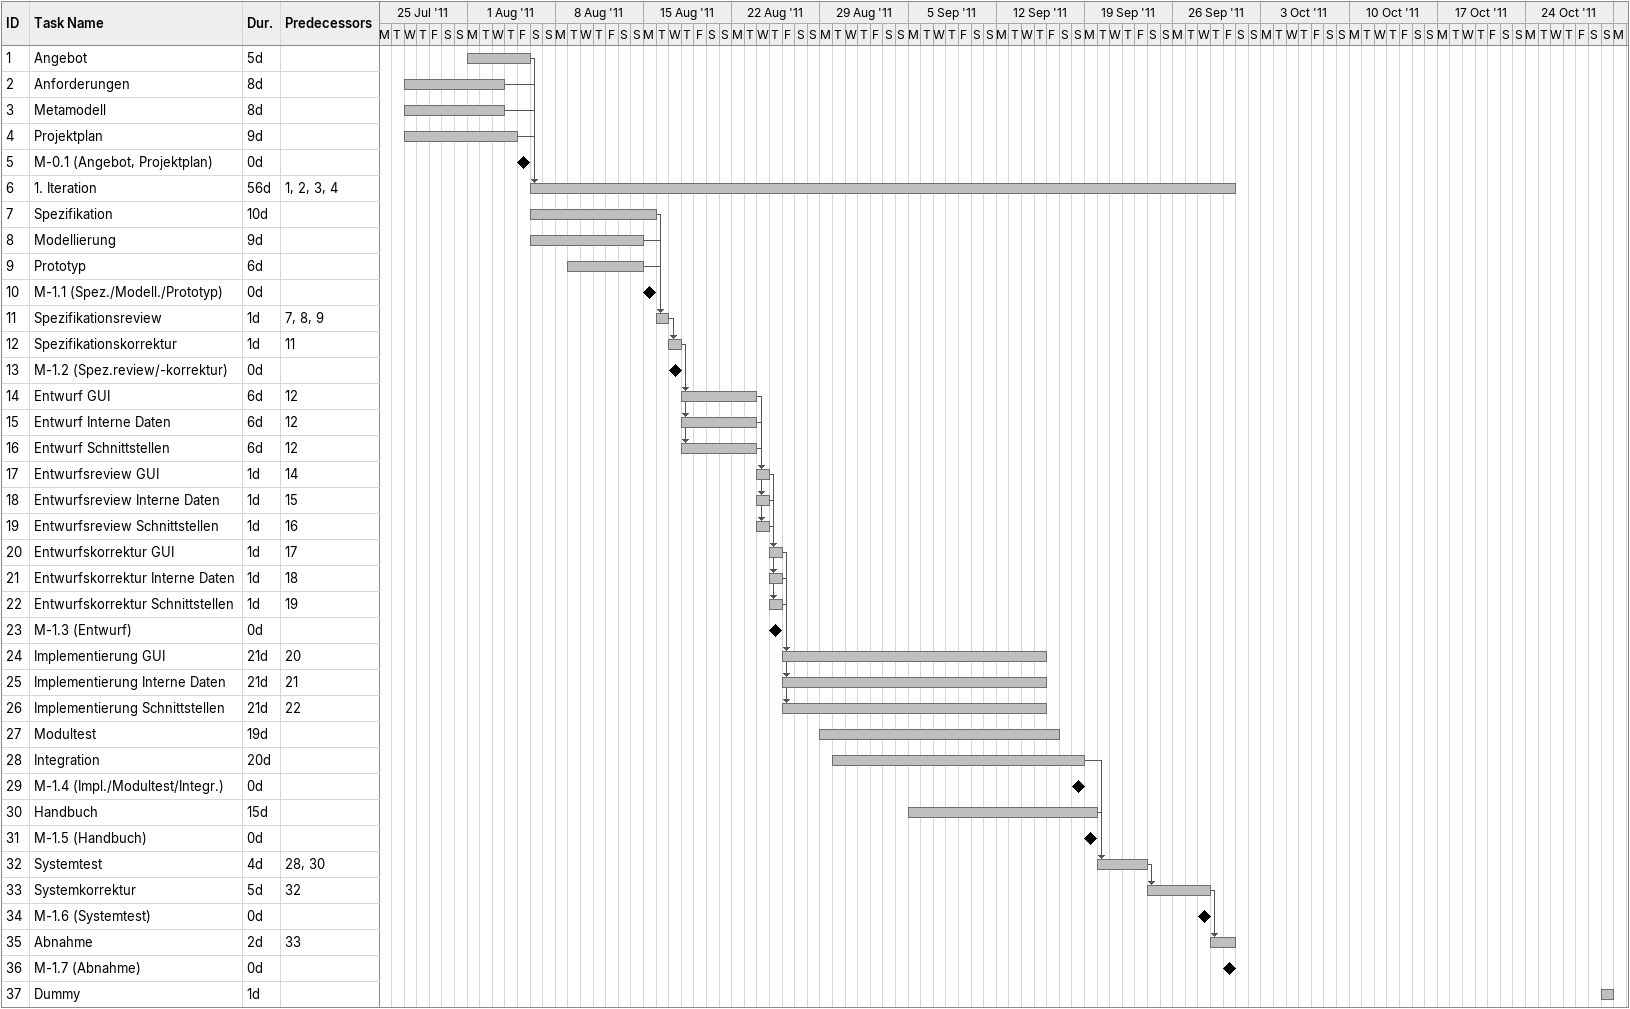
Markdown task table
| ID | Task | Duration | Start | Finish | Predecessors |
|---|---|---|---|---|---|
| 1 | Angebot | 5d | 2011-08-01 | 2011-08-05 |  |
| 2 | Anforderungen | 8d | 2011-07-27 | 2011-08-03 |  |
| 3 | Metamodell | 8d | 2011-07-27 | 2011-08-03 |  |
| 4 | Projektplan | 9d | 2011-07-27 | 2011-08-04 |  |
| 5 | M-0.1 (Angebot, Projektplan) | 0d | 2011-08-05 | 2011-08-05 |  |
| 6 | 1. Iteration | 56d | 2011-08-06 | 2011-09-30 | 1, 2, 3, 4 |
| 7 | Spezifikation | 10d | 2011-08-06 | 2011-08-15 |  |
| 8 | Modellierung | 9d | 2011-08-06 | 2011-08-14 |  |
| 9 | Prototyp | 6d | 2011-08-09 | 2011-08-14 |  |
| 10 | M-1.1 (Spez./Modell./Prototyp) | 0d | 2011-08-15 | 2011-08-15 |  |
| 11 | Spezifikationsreview | 1d | 2011-08-16 | 2011-08-16 | 7, 8, 9 |
| 12 | Spezifikationskorrektur | 1d | 2011-08-17 | 2011-08-17 | 11 |
| 13 | M-1.2 (Spez.review/-korrektur) | 0d | 2011-08-17 | 2011-08-17 |  |
| 14 | Entwurf GUI | 6d | 2011-08-18 | 2011-08-23 | 12 |
| 15 | Entwurf Interne Daten | 6d | 2011-08-18 | 2011-08-23 | 12 |
| 16 | Entwurf Schnittstellen | 6d | 2011-08-18 | 2011-08-23 | 12 |
| 17 | Entwurfsreview GUI | 1d | 2011-08-24 | 2011-08-24 | 14 |
| 18 | Entwurfsreview Interne Daten | 1d | 2011-08-24 | 2011-08-24 | 15 |
| 19 | Entwurfsreview Schnittstellen | 1d | 2011-08-24 | 2011-08-24 | 16 |
| 20 | Entwurfskorrektur GUI | 1d | 2011-08-25 | 2011-08-25 | 17 |
| 21 | Entwurfskorrektur Interne Daten | 1d | 2011-08-25 | 2011-08-25 | 18 |
| 22 | Entwurfskorrektur Schnittstellen | 1d | 2011-08-25 | 2011-08-25 | 19 |
| 23 | M-1.3 (Entwurf) | 0d | 2011-08-25 | 2011-08-25 |  |
| 24 | Implementierung GUI | 21d | 2011-08-26 | 2011-09-15 | 20 |
| 25 | Implementierung Interne Daten | 21d | 2011-08-26 | 2011-09-15 | 21 |
| 26 | Implementierung Schnittstellen | 21d | 2011-08-26 | 2011-09-15 | 22 |
| 27 | Modultest | 19d | 2011-08-29 | 2011-09-16 |  |
| 28 | Integration | 20d | 2011-08-30 | 2011-09-18 |  |
| 29 | M-1.4 (Impl./Modultest/Integr.) | 0d | 2011-09-18 | 2011-09-18 |  |
| 30 | Handbuch | 15d | 2011-09-05 | 2011-09-19 |  |
| 31 | M-1.5 (Handbuch) | 0d | 2011-09-19 | 2011-09-19 |  |
| 32 | Systemtest | 4d | 2011-09-20 | 2011-09-23 | 28, 30 |
| 33 | Systemkorrektur | 5d | 2011-09-24 | 2011-09-28 | 32 |
| 34 | M-1.6 (Systemtest) | 0d | 2011-09-28 | 2011-09-28 |  |
| 35 | Abnahme | 2d | 2011-09-29 | 2011-09-30 | 33 |
| 36 | M-1.7 (Abnahme) | 0d | 2011-09-30 | 2011-09-30 |  |
| 37 | Dummy | 1d | 2011-10-30 | 2011-10-30 |  |
